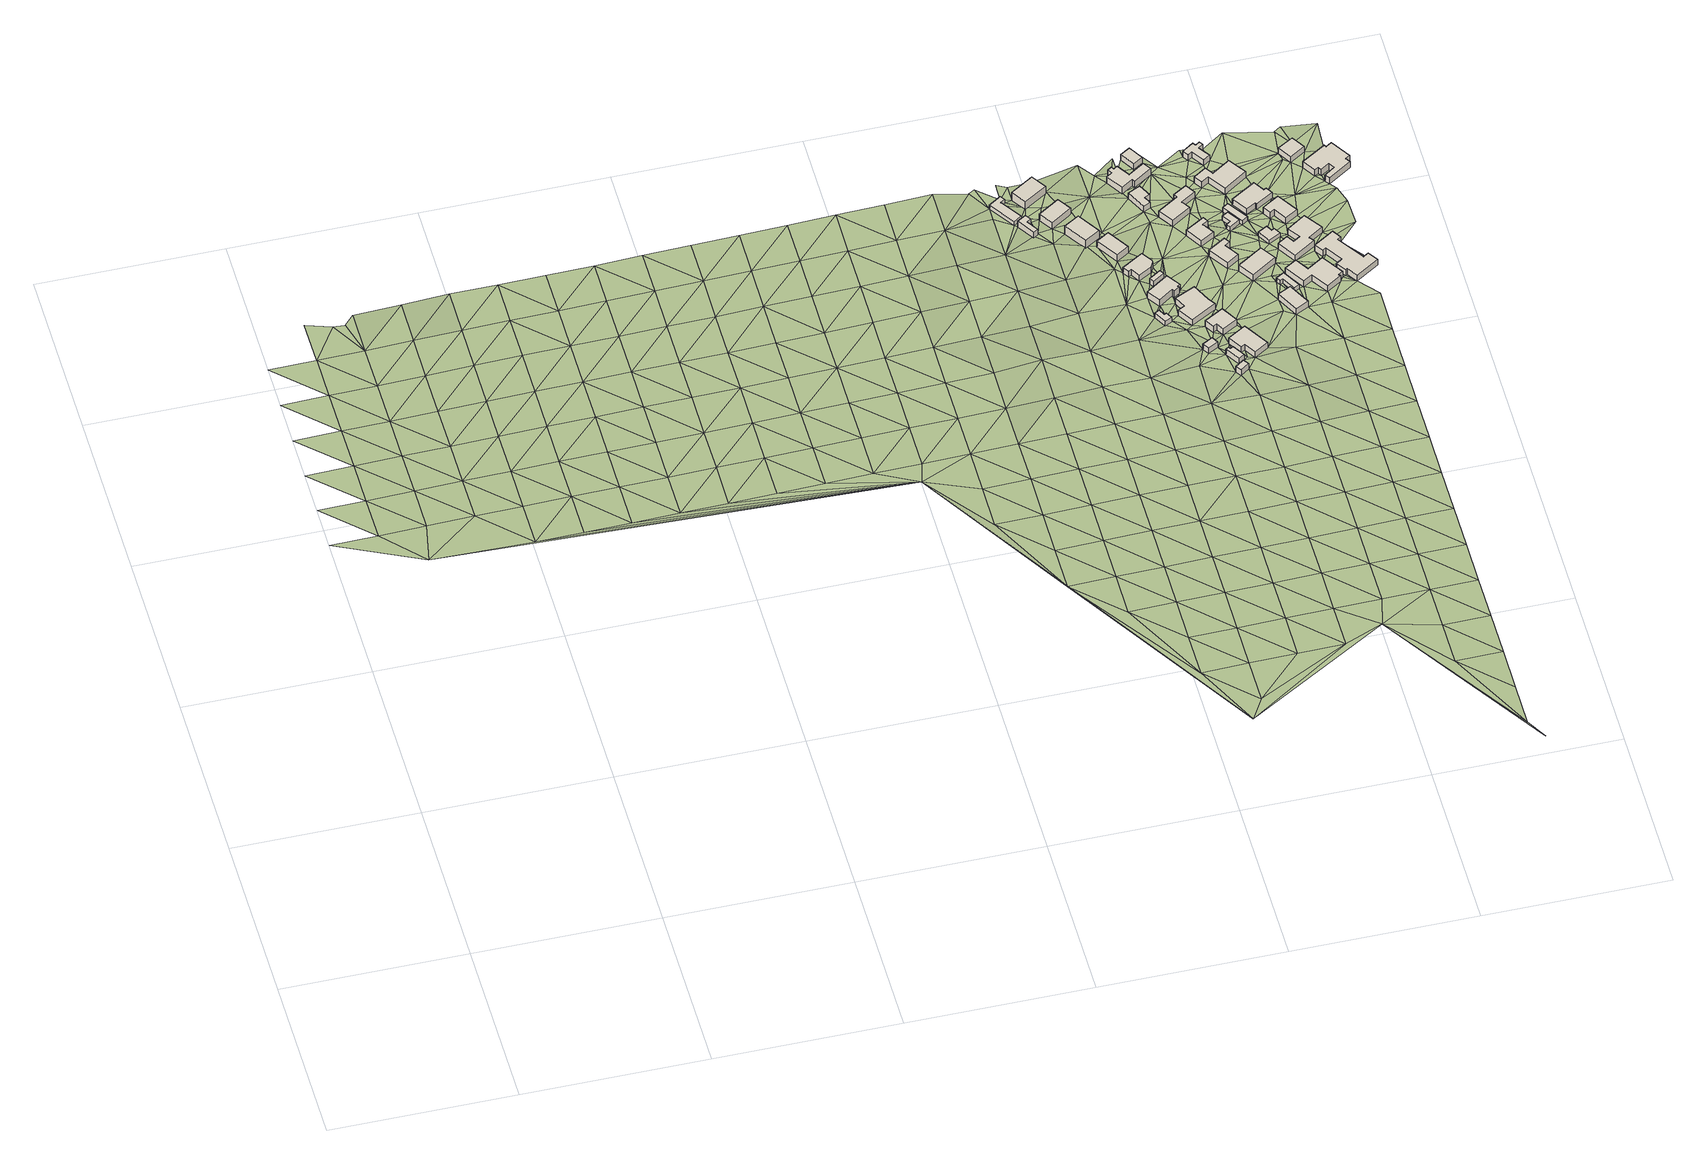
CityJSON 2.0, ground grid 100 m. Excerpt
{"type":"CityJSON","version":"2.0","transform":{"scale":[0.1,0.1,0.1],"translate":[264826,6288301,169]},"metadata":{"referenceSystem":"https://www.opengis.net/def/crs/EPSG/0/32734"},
"CityObjects":{
"building1":{"type":"Building","attributes":{"address":"Kunick Street Mamre 7347 Cape Town","building":"cabin","building:levels":"1","building_height":2.8,"roof_height":184.42,"ground_height":181.62,"plus_code":"4FRWFFMC+VV2"},"geometry":[{"type":"Solid","lod":"1","boundaries":[[[[0,1,2,3]],[[1,4,5,2]],[[4,6,7,5]],[[6,8,9,7]],[[8,10,11,9]],[[10,0,3,11]],[[3,2,5,7,9,11]],[[10,8,6,4,1,0]]]]}]},
"building2":{"type":"Building","attributes":{"address":"Kunick Street Mamre 7347 Cape Town","building":"cabin","building:levels":"1","building_height":2.8,"roof_height":185.65,"ground_height":182.85,"plus_code":"4FRWFFMC+RV5"},"geometry":[{"type":"Solid","lod":"1","boundaries":[[[[12,13,14,15]],[[13,16,17,14]],[[16,18,19,17]],[[18,20,21,19]],[[20,22,23,21]],[[22,12,15,23]],[[15,14,17,19,21,23]],[[22,20,18,16,13,12]]]]}]},
"building3":{"type":"Building","attributes":{"address":"6 Kunick Street Mamre 7347 Cape Town","building":"house","building:levels":"1","building_height":4.1,"roof_height":187.41,"ground_height":183.31,"plus_code":"4FRWFFMC+VWM"},"geometry":[{"type":"Solid","lod":"1","boundaries":[[[[24,25,26,27]],[[25,28,29,26]],[[28,30,31,29]],[[30,24,27,31]],[[27,26,29,31]],[[30,28,25,24]]]]}]},
"building4":{"type":"Building","attributes":{"address":"8 Kunick Street Mamre 7347 Cape Town","building":"house","building:levels":"1","building_height":4.1,"roof_height":187.41,"ground_height":183.31,"plus_code":"4FRWFFMC+RXC"},"geometry":[{"type":"Solid","lod":"1","boundaries":[[[[32,33,34,35]],[[33,36,37,34]],[[36,38,39,37]],[[38,32,35,39]],[[35,34,37,39]],[[38,36,33,32]]]]}]},
"building5":{"type":"Building","attributes":{"address":"10 Kunick Street Mamre 7347 Cape Town","building":"house","building:levels":"1","building_height":4.1,"roof_height":188.89,"ground_height":184.79,"plus_code":"4FRWFFMC+QX9"},"geometry":[{"type":"Solid","lod":"1","boundaries":[[[[40,41,42,43]],[[41,44,45,42]],[[44,46,47,45]],[[46,40,43,47]],[[43,42,45,47]],[[46,44,41,40]]]]}]},
"building6":{"type":"Building","attributes":{"address":"Kunick Street Mamre 7347 Cape Town","building":"cabin","building:levels":"1","building_height":2.8,"roof_height":187.38,"ground_height":184.58,"plus_code":"4FRWFFMF+G39"},"geometry":[{"type":"Solid","lod":"1","boundaries":[[[[48,49,50,51]],[[49,52,53,50]],[[52,54,55,53]],[[54,56,57,55]],[[56,58,59,57]],[[58,48,51,59]],[[51,50,53,55,57,59]],[[58,56,54,52,49,48]]]]}]},
"building7":{"type":"Building","attributes":{"address":"12 Kunick Street Mamre 7347 Cape Town","building":"house","building:levels":"1","building_height":4.1,"roof_height":188.89,"ground_height":184.79,"plus_code":"4FRWFFMF+P25"},"geometry":[{"type":"Solid","lod":"1","boundaries":[[[[60,61,62,63]],[[61,64,65,62]],[[64,66,67,65]],[[66,60,63,67]],[[63,62,65,67]],[[66,64,61,60]]]]}]},
"building8":{"type":"Building","attributes":{"address":"14 Kunick Street Mamre 7347 Cape Town","building":"house","building:levels":"1","building_height":4.1,"roof_height":188.41,"ground_height":184.31,"plus_code":"4FRWFFMF+M34"},"geometry":[{"type":"Solid","lod":"1","boundaries":[[[[68,69,70,71]],[[69,72,73,70]],[[72,74,75,73]],[[74,76,77,75]],[[76,78,79,77]],[[78,80,81,79]],[[80,82,83,81]],[[82,68,71,83]],[[71,70,73,75,77,79,81,83]],[[82,80,78,76,74,72,69,68]]]]}]},
"building9":{"type":"Building","attributes":{"address":"16 Kunick Street Mamre 7347 Cape Town","building":"house","building:levels":"1","building_height":4.1,"roof_height":188.78,"ground_height":184.68,"plus_code":"4FRWFFMF+H4F"},"geometry":[{"type":"Solid","lod":"1","boundaries":[[[[84,85,86,87]],[[85,88,89,86]],[[88,90,91,89]],[[90,92,93,91]],[[92,94,95,93]],[[94,96,97,95]],[[96,98,99,97]],[[98,84,87,99]],[[87,86,89,91,93,95,97,99]],[[98,96,94,92,90,88,85,84]]]]}]},
"building10":{"type":"Building","attributes":{"address":"Kunick Street Mamre 7347 Cape Town","building":"garage","building:levels":"1","building_height":4.1,"roof_height":188.26,"ground_height":184.16,"plus_code":"4FRWFFMF+C5F"},"geometry":[{"type":"Solid","lod":"1","boundaries":[[[[100,101,102,103]],[[101,104,105,102]],[[104,106,107,105]],[[106,100,103,107]],[[103,102,105,107]],[[106,104,101,100]]]]}]},
"building11":{"type":"Building","attributes":{"address":"Kunick Street Mamre 7347 Cape Town","building":"yes","building:levels":"1","building_height":4.1,"roof_height":188.78,"ground_height":184.68,"plus_code":"4FRWFFMF+J47"},"geometry":[{"type":"Solid","lod":"1","boundaries":[[[[108,109,110,111]],[[109,112,113,110]],[[112,114,115,113]],[[114,108,111,115]],[[111,110,113,115]],[[114,112,109,108]]]]}]},
"building12":{"type":"Building","attributes":{"address":"Kunick Street Mamre 7347 Cape Town","building":"yes","building:levels":"1","building_height":4.1,"roof_height":188.16,"ground_height":184.06,"plus_code":"4FRWFFMF+963"},"geometry":[{"type":"Solid","lod":"1","boundaries":[[[[116,117,118,119]],[[117,120,121,118]],[[120,122,123,121]],[[122,116,119,123]],[[119,118,121,123]],[[122,120,117,116]]]]}]},
"building13":{"type":"Building","attributes":{"address":"18 Kunick Street Mamre 7347 Cape Town","building":"house","building:levels":"1","building_height":4.1,"roof_height":188.78,"ground_height":184.68,"plus_code":"4FRWFFMF+G5F"},"geometry":[{"type":"Solid","lod":"1","boundaries":[[[[124,125,126,127]],[[125,128,129,126]],[[128,130,131,129]],[[130,132,133,131]],[[132,134,135,133]],[[134,136,137,135]],[[136,124,127,137]],[[127,126,129,131,133,135,137]],[[136,134,132,130,128,125,124]]]]}]},
"building14":{"type":"Building","attributes":{"address":"Kunick Street Mamre 7347 Cape Town","building":"garage","building:levels":"1","building_height":4.1,"roof_height":188.16,"ground_height":184.06,"plus_code":"4FRWFFMF+96V"},"geometry":[{"type":"Solid","lod":"1","boundaries":[[[[138,139,140,141]],[[139,142,143,140]],[[142,144,145,143]],[[144,146,147,145]],[[146,148,149,147]],[[148,138,141,149]],[[141,140,143,145,147,149]],[[148,146,144,142,139,138]]]]}]},
"building15":{"type":"Building","attributes":{"address":"20 Kunick Street Mamre 7347 Cape Town","building":"house","building:levels":"1","building_height":4.1,"roof_height":188.96,"ground_height":184.86,"plus_code":"4FRWFFMF+F6C"},"geometry":[{"type":"Solid","lod":"1","boundaries":[[[[150,151,152,153]],[[151,154,155,152]],[[154,156,157,155]],[[156,158,159,157]],[[158,160,161,159]],[[160,150,153,161]],[[153,152,155,157,159,161]],[[160,158,156,154,151,150]]]]}]},
"building16":{"type":"Building","attributes":{"address":"22 Kunick Street Mamre 7347 Cape Town","building":"house","building:levels":"1","building_height":4.1,"roof_height":188.16,"ground_height":184.06,"plus_code":"4FRWFFMF+C76"},"geometry":[{"type":"Solid","lod":"1","boundaries":[[[[162,163,164,165]],[[163,166,167,164]],[[166,168,169,167]],[[168,170,171,169]],[[170,172,173,171]],[[172,162,165,173]],[[165,164,167,169,171,173]],[[172,170,168,166,163,162]]]]}]},
"building17":{"type":"Building","attributes":{"address":"9 Kunick Street Mamre 7347 Cape Town","building":"house","building:levels":"1","building_height":4.1,"roof_height":189.66,"ground_height":185.56,"plus_code":"4FRWFFMF+R45"},"geometry":[{"type":"Solid","lod":"1","boundaries":[[[[174,175,176,177]],[[175,178,179,176]],[[178,180,181,179]],[[180,182,183,181]],[[182,184,185,183]],[[184,174,177,185]],[[177,176,179,181,183,185]],[[184,182,180,178,175,174]]]]}]},
"building18":{"type":"Building","attributes":{"address":"7 Kunick Street Mamre 7347 Cape Town","building":"house","building:levels":"1","building_height":4.1,"roof_height":189.66,"ground_height":185.56,"plus_code":"4FRWFFMF+V44"},"geometry":[{"type":"Solid","lod":"1","boundaries":[[[[186,187,188,189]],[[187,190,191,188]],[[190,192,193,191]],[[192,194,195,193]],[[194,196,197,195]],[[196,198,199,197]],[[198,200,201,199]],[[200,202,203,201]],[[202,204,205,203]],[[204,206,207,205]],[[206,208,209,207]],[[208,186,189,209]],[[189,188,191,193,195,197,199,201,203,205,207,209]],[[208,206,204,202,200,198,196,194,192,190,187,186]]]]}]},
"building19":{"type":"Building","attributes":{"address":"Kunick Street Mamre 7347 Cape Town","building":"yes","building:levels":"1","building_height":4.1,"roof_height":189.48,"ground_height":185.38,"plus_code":"4FRWFFMF+W52"},"geometry":[{"type":"Solid","lod":"1","boundaries":[[[[210,211,212,213]],[[211,214,215,212]],[[214,216,217,215]],[[216,210,213,217]],[[213,212,215,217]],[[216,214,211,210]]]]}]},
"building20":{"type":"Building","attributes":{"address":"11 Kunick Street Mamre 7347 Cape Town","building":"house","building:levels":"1","building_height":4.1,"roof_height":189.76,"ground_height":185.66,"plus_code":"4FRWFFMF+Q66"},"geometry":[{"type":"Solid","lod":"1","boundaries":[[[[218,219,220,221]],[[219,222,223,220]],[[222,224,225,223]],[[224,226,227,225]],[[226,228,229,227]],[[228,230,231,229]],[[230,232,233,231]],[[232,218,221,233]],[[221,220,223,225,227,229,231,233]],[[232,230,228,226,224,222,219,218]]]]}]},
"building21":{"type":"Building","attributes":{"address":"13 Kunick Street Mamre 7347 Cape Town","building":"house","building:levels":"1","building_height":4.1,"roof_height":189.34,"ground_height":185.24,"plus_code":"4FRWFFMF+M6X"},"geometry":[{"type":"Solid","lod":"1","boundaries":[[[[234,235,236,237]],[[235,238,239,236]],[[238,240,241,239]],[[240,242,243,241]],[[242,244,245,243]],[[244,234,237,245]],[[237,236,239,241,243,245]],[[244,242,240,238,235,234]]]]}]},
"building22":{"type":"Building","attributes":{"address":"15 Kunick Street Mamre 7347 Cape Town","building":"house","building:levels":"1","building_height":4.1,"roof_height":189.34,"ground_height":185.24,"plus_code":"4FRWFFMF+J7M"},"geometry":[{"type":"Solid","lod":"1","boundaries":[[[[246,247,248,249]],[[247,250,251,248]],[[250,252,253,251]],[[252,254,255,253]],[[254,256,257,255]],[[256,246,249,257]],[[249,248,251,253,255,257]],[[256,254,252,250,247,246]]]]}]},
"building23":{"type":"Building","attributes":{"address":"17 Kunick Street Mamre 7347 Cape Town","building":"house","building:levels":"1","building_height":4.1,"roof_height":189.35,"ground_height":185.25,"plus_code":"4FRWFFMF+H8W"},"geometry":[{"type":"Solid","lod":"1","boundaries":[[[[258,259,260,261]],[[259,262,263,260]],[[262,264,265,263]],[[264,258,261,265]],[[261,260,263,265]],[[264,262,259,258]]]]}]},
"building24":{"type":"Building","attributes":{"address":"19 Kunick Street Mamre 7347 Cape Town","building":"house","building:levels":"1","building_height":4.1,"roof_height":189.33,"ground_height":185.23,"plus_code":"4FRWFFMF+F9W"},"geometry":[{"type":"Solid","lod":"1","boundaries":[[[[266,267,268,269]],[[267,270,271,268]],[[270,272,273,271]],[[272,266,269,273]],[[269,268,271,273]],[[272,270,267,266]]]]}]},
"building25":{"type":"Building","attributes":{"address":"Mamre 7347 Cape Town","building":"cabin","building:levels":"1","building_height":2.8,"roof_height":188.44,"ground_height":185.64,"plus_code":"4FRWFFMF+P87"},"geometry":[{"type":"Solid","lod":"1","boundaries":[[[[274,275,276,277]],[[275,278,279,276]],[[278,280,281,279]],[[280,282,283,281]],[[282,284,285,283]],[[284,274,277,285]],[[277,276,279,281,283,285]],[[284,282,280,278,275,274]]]]}]},
"building26":{"type":"Building","attributes":{"address":"Kunick Street Mamre 7347 Cape Town","building":"cabin","building:levels":"1","building_height":2.8,"roof_height":188.05,"ground_height":185.25,"plus_code":"4FRWFFMF+G9Q"},"geometry":[{"type":"Solid","lod":"1","boundaries":[[[[286,287,288,289]],[[287,290,291,288]],[[290,292,293,291]],[[292,294,295,293]],[[294,296,297,295]],[[296,286,289,297]],[[289,288,291,293,295,297]],[[296,294,292,290,287,286]]]]}]},
"building27":{"type":"Building","attributes":{"address":"Mamre 7347 Cape Town","building":"cabin","building:levels":"1","building_height":2.8,"roof_height":188.44,"ground_height":185.64,"plus_code":"4FRWFFMF+P8G"},"geometry":[{"type":"Solid","lod":"1","boundaries":[[[[298,299,300,301]],[[299,302,303,300]],[[302,304,305,303]],[[304,298,301,305]],[[301,300,303,305]],[[304,302,299,298]]]]}]},
"building28":{"type":"Building","attributes":{"address":"24 Clarkeson Street Mamre 7347 Cape Town","building":"house","building:levels":"1","building_height":4.1,"roof_height":189.85,"ground_height":185.75,"plus_code":"4FRWFFMF+V7Q"},"geometry":[{"type":"Solid","lod":"1","boundaries":[[[[306,307,308,309]],[[307,310,311,308]],[[310,312,313,311]],[[312,314,315,313]],[[314,316,317,315]],[[316,318,319,317]],[[318,320,321,319]],[[320,322,323,321]],[[322,324,325,323]],[[324,306,309,325]],[[309,308,311,313,315,317,319,321,323,325]],[[324,322,320,318,316,314,312,310,307,306]]]]}]},
"building29":{"type":"Building","attributes":{"address":"26 Clarkeson Street Mamre 7347 Cape Town","building":"house","building:levels":"1","building_height":4.1,"roof_height":189.97,"ground_height":185.87,"plus_code":"4FRWFFMF+R89"},"geometry":[{"type":"Solid","lod":"1","boundaries":[[[[326,327,328,329]],[[327,330,331,328]],[[330,332,333,331]],[[332,334,335,333]],[[334,336,337,335]],[[336,338,339,337]],[[338,340,341,339]],[[340,326,329,341]],[[329,328,331,333,335,337,339,341]],[[340,338,336,334,332,330,327,326]]]]}]},
"building30":{"type":"Building","attributes":{"address":"Clarkeson Street Mamre 7347 Cape Town","building":"cabin","building:levels":"1","building_height":2.8,"roof_height":188.11,"ground_height":185.31,"plus_code":"4FRWFFMF+M98"},"geometry":[{"type":"Solid","lod":"1","boundaries":[[[[342,343,344,345]],[[343,346,347,344]],[[346,348,349,347]],[[348,350,351,349]],[[350,352,353,351]],[[352,342,345,353]],[[345,344,347,349,351,353]],[[352,350,348,346,343,342]]]]}]},
"building31":{"type":"Building","attributes":{"address":"28 Clarkeson Street Mamre 7347 Cape Town","building":"house","building:levels":"1","building_height":4.1,"roof_height":189.74,"ground_height":185.64,"plus_code":"4FRWFFMF+Q94"},"geometry":[{"type":"Solid","lod":"1","boundaries":[[[[354,355,356,357]],[[355,358,359,356]],[[358,360,361,359]],[[360,362,363,361]],[[362,364,365,363]],[[364,366,367,365]],[[366,368,369,367]],[[368,354,357,369]],[[357,356,359,361,363,365,367,369]],[[368,366,364,362,360,358,355,354]]]]}]},
"building32":{"type":"Building","attributes":{"address":"13 Genadendal Street Mamre 7347 Cape Town","building":"house","building:levels":"1","building_height":4.1,"roof_height":189.45,"ground_height":185.35,"plus_code":"4FRWFFMF+GCX"},"geometry":[{"type":"Solid","lod":"1","boundaries":[[[[370,371,372,373]],[[371,374,375,372]],[[374,376,377,375]],[[376,378,379,377]],[[378,380,381,379]],[[380,382,383,381]],[[382,384,385,383]],[[384,386,387,385]],[[386,388,389,387]],[[388,370,373,389]],[[373,372,375,377,379,381,383,385,387,389]],[[388,386,384,382,380,378,376,374,371,370]]]]}]},
"building33":{"type":"Building","attributes":{"address":"32 Clarkeson Street Mamre 7347 Cape Town","building":"house","building:levels":"1","building_height":4.1,"roof_height":189.53,"ground_height":185.43,"plus_code":"4FRWFFMF+JFJ"},"geometry":[{"type":"Solid","lod":"1","boundaries":[[[[390,391,392,393]],[[391,394,395,392]],[[394,396,397,395]],[[396,398,399,397]],[[398,400,401,399]],[[400,402,403,401]],[[402,404,405,403]],[[404,406,407,405]],[[406,408,409,407]],[[408,390,393,409]],[[393,392,395,397,399,401,403,405,407,409]],[[408,406,404,402,400,398,396,394,391,390]]]]}]},
"building34":{"type":"Building","attributes":{"address":"30 Clarkeson Street Mamre 7347 Cape Town","building":"house","building:levels":"1","building_height":4.1,"roof_height":189.82,"ground_height":185.72,"plus_code":"4FRWFFMF+PC7"},"geometry":[{"type":"Solid","lod":"1","boundaries":[[[[410,411,412,413]],[[411,414,415,412]],[[414,416,417,415]],[[416,418,419,417]],[[418,420,421,419]],[[420,410,413,421]],[[413,412,415,417,419,421]],[[420,418,416,414,411,410]]]]}]},
"building35":{"type":"Building","attributes":{"address":"34 Clarkeson Street Mamre 7347 Cape Town","building":"house","building:levels":"1","building_height":4.1,"roof_height":189.54,"ground_height":185.44,"plus_code":"4FRWFFMF+HGF"},"geometry":[{"type":"Solid","lod":"1","boundaries":[[[[422,423,424,425]],[[423,426,427,424]],[[426,428,429,427]],[[428,430,431,429]],[[430,432,433,431]],[[432,434,435,433]],[[434,436,437,435]],[[436,438,439,437]],[[438,440,441,439]],[[440,442,443,441]],[[442,444,445,443]],[[444,446,447,445]],[[446,448,449,447]],[[448,422,425,449]],[[425,424,427,429,431,433,435,437,439,441,443,445,447,449]],[[448,446,444,442,440,438,436,434,432,430,428,426,423,422]]]]}]},
"building36":{"type":"Building","attributes":{"address":"21 Clarkeson Street Mamre 7347 Cape Town","building":"house","building:levels":"1","building_height":4.1,"roof_height":190.03,"ground_height":185.93,"plus_code":"4FRWFFMF+RFX"},"geometry":[{"type":"Solid","lod":"1","boundaries":[[[[450,451,452,453]],[[451,454,455,452]],[[454,456,457,455]],[[456,450,453,457]],[[453,452,455,457]],[[456,454,451,450]]]]}]},
"building37":{"type":"Building","attributes":{"address":"23 Clarkeson Street Mamre 7347 Cape Town","building":"house","building:levels":"1","building_height":4.1,"roof_height":190.39,"ground_height":186.29,"plus_code":"4FRWFFMF+QHR"},"geometry":[{"type":"Solid","lod":"1","boundaries":[[[[458,459,460,461]],[[459,462,463,460]],[[462,464,465,463]],[[464,466,467,465]],[[466,468,469,467]],[[468,470,471,469]],[[470,472,473,471]],[[472,474,475,473]],[[474,476,477,475]],[[476,478,479,477]],[[478,480,481,479]],[[480,482,483,481]],[[482,484,485,483]],[[484,458,461,485]],[[461,460,463,465,467,469,471,473,475,477,479,481,483,485]],[[484,482,480,478,476,474,472,470,468,466,464,462,459,458]]]]}]},
"terrain1":{"type":"TINRelief","geometry":[{"type":"CompositeSurface","lod":"1","boundaries":[[[486,487,488]],[[489,490,486]],[[491,492,489]],[[489,486,493]],[[494,491,495]],[[488,493,486]],[[491,489,496]],[[497,495,498]],[[489,493,496]],[[491,499,495]],[[498,500,501]],[[499,491,496]],[[493,488,502]],[[503,498,495]],[[493,502,496]],[[503,495,499]],[[504,500,498]],[[499,496,505]],[[506,502,488]],[[503,504,498]],[[500,507,508]],[[505,496,502]],[[503,499,509]],[[504,510,500]],[[500,510,507]],[[509,499,505]],[[507,510,511]],[[504,503,512]],[[513,505,502]],[[514,503,509]],[[513,502,506]],[[510,515,511]],[[503,514,512]],[[510,504,516]],[[509,505,517]],[[505,513,518]],[[504,512,516]],[[515,510,519]],[[505,518,517]],[[514,509,520]],[[513,506,521]],[[510,516,519]],[[509,517,520]],[[514,522,512]],[[521,518,513]],[[521,506,523]],[[514,520,522]],[[524,516,512]],[[518,525,517]],[[518,521,526]],[[512,522,524]],[[519,516,527]],[[518,526,525]],[[521,523,528]],[[529,520,517]],[[516,524,527]],[[517,525,529]],[[530,526,521]],[[522,520,531]],[[532,506,488]],[[521,528,530]],[[520,529,531]],[[522,533,524]],[[525,526,534]],[[530,535,526]],[[522,531,533]],[[524,536,527]],[[526,535,534]],[[537,529,525]],[[538,530,528]],[[524,533,536]],[[525,534,537]],[[529,539,531]],[[535,530,540]],[[530,538,540]],[[532,523,506]],[[533,531,539]],[[529,537,539]],[[534,535,541]],[[535,540,541]],[[542,536,533]],[[534,543,537]],[[542,533,539]],[[541,543,534]],[[544,540,538]],[[528,523,532]],[[545,536,542]],[[546,539,537]],[[543,547,537]],[[538,548,544]],[[541,540,549]],[[537,547,546]],[[543,541,549]],[[542,539,550]],[[549,540,544]],[[532,538,528]],[[550,539,546]],[[551,547,543]],[[552,545,542]],[[543,549,551]],[[553,544,548]],[[552,542,550]],[[546,547,554]],[[547,551,555]],[[548,556,553]],[[557,549,544]],[[548,538,532]],[[547,555,554]],[[558,550,546]],[[557,544,553]],[[551,549,559]],[[552,550,558]],[[558,546,554]],[[559,555,551]],[[559,549,557]],[[556,560,553]],[[532,556,548]],[[558,561,552]],[[554,555,562]],[[553,563,557]],[[555,559,564]],[[560,563,553]],[[555,564,562]],[[559,557,565]],[[558,554,566]],[[563,565,557]],[[566,561,558]],[[532,560,556]],[[566,554,562]],[[567,564,559]],[[563,560,568]],[[565,567,559]],[[569,561,566]],[[564,570,562]],[[571,565,563]],[[567,572,564]],[[571,563,568]],[[560,532,568]],[[564,572,570]],[[573,566,562]],[[574,567,565]],[[565,571,575]],[[573,562,570]],[[572,567,574]],[[569,566,576]],[[565,575,574]],[[571,568,577]],[[566,573,576]],[[532,578,568]],[[579,570,572]],[[577,575,571]],[[572,574,579]],[[577,568,578]],[[575,580,574]],[[573,570,581]],[[582,570,579]],[[575,577,580]],[[532,583,578]],[[581,570,582]],[[584,585,532]],[[532,586,584]],[[587,576,573]],[[579,574,588]],[[574,580,589]],[[583,532,585]],[[577,578,590]],[[573,581,587]],[[589,588,574]],[[591,582,579]],[[577,590,580]],[[583,590,578]],[[586,592,584]],[[593,585,584]],[[532,594,586]],[[591,579,588]],[[593,584,592]],[[589,580,595]],[[596,581,582]],[[583,585,597]],[[590,595,580]],[[592,586,598]],[[593,597,585]],[[596,582,591]],[[599,587,581]],[[598,586,600]],[[600,586,601]],[[602,588,589]],[[595,603,589]],[[604,593,592]],[[590,583,605]],[[597,606,583]],[[581,596,599]],[[601,586,594]],[[591,588,602]],[[598,604,592]],[[602,589,603]],[[595,590,605]],[[605,583,606]],[[597,593,607]],[[608,600,601]],[[609,598,600]],[[591,610,596]],[[593,604,607]],[[611,603,595]],[[609,600,608]],[[610,591,602]],[[606,597,612]],[[595,605,611]],[[601,594,613]],[[604,598,614]],[[599,596,615]],[[607,612,597]],[[601,616,608]],[[614,598,609]],[[610,615,596]],[[602,603,617]],[[613,616,601]],[[603,611,618]],[[619,605,606]],[[620,607,604]],[[612,621,606]],[[622,609,608]],[[617,610,602]],[[617,603,618]],[[620,604,614]],[[615,623,599]],[[619,606,621]],[[608,616,622]],[[612,607,624]],[[611,605,625]],[[614,609,626]],[[624,607,620]],[[625,618,611]],[[615,610,627]],[[622,626,609]],[[625,605,619]],[[610,617,628]],[[629,621,612]],[[616,613,630]],[[613,594,631]],[[632,620,614]],[[629,612,624]],[[610,628,627]],[[622,616,630]],[[623,615,633]],[[626,632,614]],[[617,618,634]],[[635,619,621]],[[618,625,636]],[[637,624,620]],[[635,621,629]],[[633,615,627]],[[626,622,638]],[[634,628,617]],[[634,618,636]],[[632,637,620]],[[625,619,639]],[[630,638,622]],[[613,631,630]],[[629,624,640]],[[639,619,635]],[[632,626,641]],[[628,642,627]],[[624,637,640]],[[636,625,643]],[[626,638,641]],[[628,634,642]],[[635,629,644]],[[643,625,639]],[[645,633,627]],[[637,632,646]],[[640,644,629]],[[631,594,647]],[[648,634,636]],[[638,630,631]],[[641,646,632]],[[642,649,627]],[[639,635,650]],[[648,636,643]],[[645,627,10]],[[649,10,627]],[[635,644,650]],[[651,641,638]],[[652,642,634]],[[640,637,653]],[[646,654,637]],[[643,639,655]],[[652,634,648]],[[651,638,631]],[[642,0,649]],[[644,640,653]],[[645,10,656]],[[650,655,639]],[[653,637,654]],[[0,642,22]],[[646,641,657]],[[0,10,649]],[[22,642,658]],[[10,8,656]],[[651,657,641]],[[659,642,652]],[[658,642,659]],[[644,660,650]],[[643,661,648]],[[655,662,643]],[[663,0,22]],[[664,654,646]],[[653,660,644]],[[22,665,663]],[[30,8,6]],[[4,666,6]],[[651,631,647]],[[663,666,4]],[[657,664,646]],[[667,668,669]],[[670,8,671]],[[643,662,661]],[[668,658,659]],[[30,671,8]],[[30,6,666]],[[663,665,666]],[[648,672,652]],[[655,650,673]],[[674,665,669]],[[674,669,668]],[[668,659,32]],[[675,653,654]],[[668,32,674]],[[660,673,650]],[[676,666,665]],[[652,677,659]],[[676,665,674]],[[651,678,657]],[[671,30,679]],[[672,648,661]],[[664,675,654]],[[44,32,659]],[[651,647,678]],[[659,677,44]],[[677,652,672]],[[666,676,680]],[[681,660,653]],[[662,655,106]],[[676,674,682]],[[673,683,655]],[[662,58,661]],[[664,657,684]],[[32,44,685]],[[653,675,681]],[[680,676,682]],[[58,662,686]],[[678,684,657]],[[32,685,687]],[[106,655,683]],[[661,69,672]],[[688,673,660]],[[689,677,672]],[[85,661,58]],[[662,690,686]],[[72,69,661]],[[691,677,689]],[[664,692,675]],[[72,661,76]],[[661,85,76]],[[672,60,689]],[[688,660,681]],[[690,662,106]],[[69,60,672]],[[58,693,694]],[[694,85,58]],[[680,682,695]],[[692,664,684]],[[696,693,697]],[[689,698,691]],[[699,685,691]],[[117,683,673]],[[700,679,680]],[[682,687,695]],[[74,72,76]],[[694,693,696]],[[678,647,701]],[[687,685,695]],[[690,702,686]],[[647,703,704]],[[699,691,698]],[[705,703,647]],[[85,114,76]],[[60,69,706]],[[699,695,685]],[[696,702,130]],[[106,683,100]],[[675,707,681]],[[85,108,114]],[[694,696,708]],[[709,673,688]],[[120,117,673]],[[690,132,702]],[[696,130,708]],[[130,702,132]],[[710,76,114]],[[678,701,684]],[[61,60,706]],[[100,683,148]],[[120,673,709]],[[701,647,704]],[[85,711,108]],[[695,700,680]],[[705,647,712]],[[692,707,675]],[[690,106,713]],[[708,714,694]],[[683,117,148]],[[708,130,128]],[[710,114,715]],[[690,154,132]],[[713,154,690]],[[708,716,714]],[[688,681,717]],[[101,100,148]],[[109,108,711]],[[699,698,174]],[[718,710,715]],[[708,719,716]],[[698,61,720]],[[721,695,699]],[[692,684,722]],[[148,117,138]],[[154,713,156]],[[148,146,101]],[[723,703,705]],[[717,681,707]],[[724,713,101]],[[725,726,706]],[[715,726,718]],[[117,116,138]],[[725,718,726]],[[720,61,706]],[[715,109,726]],[[695,727,700]],[[709,122,120]],[[728,719,708]],[[729,730,719]],[[704,703,731]],[[109,711,726]],[[713,724,156]],[[101,146,168]],[[154,732,132]],[[144,142,146]],[[722,684,701]],[[724,101,168]],[[146,142,168]],[[695,208,727]],[[138,116,139]],[[156,724,733]],[[729,719,728]],[[709,688,734]],[[116,122,139]],[[731,703,723]],[[699,174,721]],[[170,168,142]],[[726,720,706]],[[695,735,208]],[[139,170,142]],[[174,698,720]],[[692,736,707]],[[735,695,721]],[[170,139,737]],[[122,162,139]],[[717,734,688]],[[732,154,738]],[[170,737,172]],[[727,208,204]],[[162,737,139]],[[724,168,739]],[[704,740,701]],[[737,162,172]],[[736,692,722]],[[729,741,711]],[[122,709,742]],[[743,727,204]],[[744,204,208]],[[726,711,741]],[[739,745,724]],[[740,704,731]],[[728,741,729]],[[746,727,743]],[[747,748,728]],[[720,726,218]],[[162,122,742]],[[717,707,749]],[[738,745,750]],[[735,721,751]],[[748,747,732]],[[734,742,709]],[[752,743,753]],[[738,748,732]],[[174,720,232]],[[745,739,750]],[[722,701,754]],[[735,751,755]],[[743,752,746]],[[751,721,756]],[[736,749,707]],[[175,174,232]],[[726,244,218]],[[720,218,232]],[[757,175,758]],[[726,234,244]],[[741,728,748]],[[754,701,740]],[[756,759,751]],[[741,234,726]],[[760,761,752]],[[762,734,717]],[[163,162,763]],[[752,761,216]],[[738,750,764]],[[765,175,232]],[[742,763,162]],[[766,751,759]],[[736,722,767]],[[175,765,758]],[[759,756,766]],[[758,766,756]],[[768,750,739]],[[764,748,738]],[[717,749,762]],[[761,760,769]],[[739,163,768]],[[770,218,244]],[[767,722,754]],[[246,741,748]],[[765,232,771]],[[765,766,758]],[[772,234,741]],[[773,742,734]],[[761,769,211]],[[748,264,246]],[[774,749,736]],[[234,772,235]],[[775,770,244]],[[750,272,764]],[[762,773,734]],[[264,748,764]],[[741,776,772]],[[766,777,769]],[[211,769,777]],[[272,750,768]],[[266,163,763]],[[778,211,777]],[[765,779,766]],[[767,774,736]],[[776,235,772]],[[780,246,264]],[[768,163,266]],[[781,782,235]],[[763,742,783]],[[770,775,784]],[[785,786,770]],[[777,766,787]],[[784,785,770]],[[780,788,789]],[[762,749,790]],[[779,787,766]],[[773,783,742]],[[781,235,280]],[[235,776,791]],[[775,781,792]],[[775,793,784]],[[776,788,791]],[[264,794,780]],[[774,790,749]],[[791,280,235]],[[768,266,272]],[[290,764,272]],[[280,792,781]],[[793,785,784]],[[788,780,794]],[[779,785,795]],[[775,792,793]],[[787,779,796]],[[797,764,290]],[[777,787,320]],[[763,798,266]],[[779,795,796]],[[799,773,762]],[[292,290,272]],[[800,792,280]],[[764,797,801]],[[318,802,777]],[[803,791,788]],[[320,318,777]],[[783,798,763]],[[272,270,292]],[[792,804,793]],[[794,803,788]],[[795,785,338]],[[787,796,805]],[[790,799,762]],[[785,793,338]],[[797,290,287]],[[294,292,270]],[[304,806,791]],[[304,793,804]],[[296,294,270]],[[798,267,266]],[[287,376,797]],[[296,270,267]],[[324,320,787]],[[791,350,304]],[[804,806,304]],[[797,376,801]],[[803,350,791]],[[787,805,324]],[[338,807,795]],[[793,808,338]],[[783,773,809]],[[296,267,286]],[[318,316,802]],[[794,352,803]],[[324,322,320]],[[287,810,376]],[[794,801,400]],[[808,368,338]],[[286,267,810]],[[286,810,287]],[[304,350,811]],[[354,368,808]],[[354,808,811]],[[803,352,350]],[[794,400,352]],[[799,809,773]],[[801,376,812]],[[324,805,813]],[[798,814,267]],[[811,350,348]],[[267,382,810]],[[400,801,402]],[[402,801,812]],[[815,805,816]],[[798,783,817]],[[818,354,811]],[[813,819,307]],[[366,338,368]],[[342,352,400]],[[382,267,814]],[[815,813,805]],[[348,820,811]],[[358,355,354]],[[382,821,810]],[[348,346,343]],[[818,358,354]],[[820,818,811]],[[809,817,783]],[[400,822,342]],[[820,348,343]],[[366,823,338]],[[343,342,824]],[[402,812,825]],[[812,826,825]],[[813,827,819]],[[824,342,822]],[[828,814,798]],[[820,343,410]],[[829,830,822]],[[343,824,410]],[[815,827,813]],[[831,358,818]],[[382,814,832]],[[824,822,830]],[[815,823,833]],[[410,834,820]],[[817,828,798]],[[825,835,402]],[[835,836,402]],[[362,366,364]],[[837,831,818]],[[838,410,824]],[[438,832,814]],[[835,825,839]],[[840,841,832]],[[842,839,825]],[[825,840,843]],[[833,456,815]],[[410,838,411]],[[833,823,456]],[[828,844,814]],[[843,845,825]],[[825,845,842]],[[366,846,823]],[[362,831,847]],[[438,814,844]],[[843,840,848]],[[832,438,840]],[[849,836,850]],[[827,815,456]],[[837,847,831]],[[366,362,846]],[[851,836,835]],[[438,848,840]],[[837,411,847]],[[852,848,438]],[[851,850,836]],[[450,362,847]],[[456,823,846]],[[362,450,846]],[[838,853,411]],[[827,456,854]],[[855,856,857]],[[847,411,853]],[[838,850,858]],[[855,859,856]],[[860,850,851]],[[851,857,860]],[[450,847,464]],[[846,450,456]],[[861,464,847]],[[861,847,862]],[[860,858,850]],[[853,838,858]],[[847,863,862]],[[454,854,456]],[[853,863,847]],[[450,464,451]],[[854,454,864]],[[861,865,866]],[[865,861,862]],[[451,464,867]],[[865,862,868]],[[869,865,868]],[[870,864,454]],[[870,454,451]],[[451,867,870]]]}]}
},
"vertices":[
[3863,4072,126],[3907,4101,126],[3907,4101,154],[3863,4072,154],[3829,4218,126],[3829,4218,154],[3853,4234,126],[3853,4234,154],[3837,4259,126],[3837,4259,154],[3769,4214,126],[3769,4214,154],
[3936,3964,126],[3962,3980,126],[3962,3980,167],[3936,3964,167],[3922,4044,126],[3922,4044,167],[3945,4058,126],[3945,4058,167],[3925,4090,126],[3925,4090,167],[3876,4060,126],[3876,4060,167],
[3943,4164,126],[4068,4243,126],[4068,4243,184],[3943,4164,184],[4017,4323,126],[4017,4323,184],[3892,4244,126],[3892,4244,184],
[4040,3990,138],[4155,4065,138],[4155,4065,184],[4040,3990,184],[4106,4140,138],[4106,4140,184],[3991,4065,138],[3991,4065,184],
[4252,3868,138],[4174,3992,138],[4174,3992,199],[4252,3868,199],[4092,3941,138],[4092,3941,199],[4170,3818,138],[4170,3818,199],
[4424,3192,152],[4463,3212,152],[4463,3212,184],[4424,3192,184],[4444,3248,152],[4444,3248,184],[4432,3242,152],[4432,3242,184],[4413,3277,152],[4413,3277,184],[4386,3262,152],[4386,3262,184],
[4298,3682,153],[4367,3725,153],[4367,3725,199],[4298,3682,199],[4292,3844,153],[4292,3844,199],[4223,3801,153],[4223,3801,199],
[4422,3668,153],[4306,3596,153],[4306,3596,194],[4422,3668,194],[4329,3562,153],[4329,3562,194],[4342,3572,153],[4342,3572,194],[4372,3524,153],[4372,3524,194],[4446,3565,153],[4446,3565,194],[4461,3592,153],[4461,3592,194],[4460,3610,153],[4460,3610,194],
[4506,3484,152],[4382,3400,152],[4382,3400,198],[4506,3484,198],[4430,3330,152],[4430,3330,198],[4508,3384,152],[4508,3384,198],[4517,3371,152],[4517,3371,198],[4548,3392,152],[4548,3392,198],[4542,3401,152],[4542,3401,198],[4557,3410,152],[4557,3410,198],
[4588,2954,152],[4643,2985,152],[4643,2985,193],[4588,2954,193],[4623,3020,152],[4623,3020,193],[4568,2989,152],[4568,2989,193],
[4433,3463,157],[4496,3503,157],[4496,3503,198],[4433,3463,198],[4480,3527,157],[4480,3527,198],[4418,3487,157],[4418,3487,198],
[4738,2832,151],[4690,2798,151],[4690,2798,192],[4738,2832,192],[4710,2769,151],[4710,2769,192],[4759,2803,151],[4759,2803,192],
[4622,3377,156],[4509,3324,156],[4509,3324,198],[4622,3377,198],[4540,3260,156],[4540,3260,198],[4504,3242,156],[4504,3242,198],[4554,3157,156],[4554,3157,198],[4695,3238,156],[4695,3238,198],[4669,3276,156],[4669,3276,198],
[4721,2848,151],[4753,2868,151],[4753,2868,192],[4721,2848,192],[4711,2935,151],[4711,2935,192],[4695,2926,151],[4695,2926,192],[4688,2937,151],[4688,2937,192],[4672,2927,151],[4672,2927,192],
[4773,3104,156],[4720,3194,156],[4720,3194,200],[4773,3104,200],[4617,3135,156],[4617,3135,200],[4645,3086,156],[4645,3086,200],[4668,3099,156],[4668,3099,200],[4692,3057,156],[4692,3057,200],
[4809,2872,151],[4887,2919,151],[4887,2919,192],[4809,2872,192],[4802,3058,151],[4802,3058,192],[4704,2998,151],[4704,2998,192],[4750,2921,151],[4750,2921,192],[4771,2934,151],[4771,2934,192],
[4509,3966,165],[4547,3985,165],[4547,3985,207],[4509,3966,207],[4528,4024,165],[4528,4024,207],[4557,4038,165],[4557,4038,207],[4523,4108,165],[4523,4108,207],[4455,4075,165],[4455,4075,207],
[4436,4120,159],[4498,4159,159],[4498,4159,207],[4436,4120,207],[4507,4145,159],[4507,4145,207],[4608,4210,159],[4608,4210,207],[4579,4254,159],[4579,4254,207],[4491,4197,159],[4491,4197,207],[4446,4267,159],[4446,4267,207],[4426,4254,159],[4426,4254,207],[4417,4268,159],[4417,4268,207],[4394,4253,159],[4394,4253,207],[4409,4230,159],[4409,4230,207],[4377,4210,159],[4377,4210,207],
[4532,4264,164],[4585,4296,164],[4585,4296,205],[4532,4264,205],[4538,4375,164],[4538,4375,205],[4485,4343,164],[4485,4343,205],
[4626,3835,165],[4731,3902,165],[4731,3902,208],[4626,3835,208],[4702,3948,165],[4702,3948,208],[4782,3999,165],[4782,3999,208],[4748,4052,165],[4748,4052,208],[4674,4006,165],[4674,4006,208],[4686,3987,165],[4686,3987,208],[4574,3916,165],[4574,3916,208],
[4732,3668,162],[4807,3713,162],[4807,3713,203],[4732,3668,203],[4768,3776,162],[4768,3776,203],[4798,3794,162],[4798,3794,203],[4781,3822,162],[4781,3822,203],[4676,3759,162],[4676,3759,203],
[4823,3490,160],[4890,3533,160],[4890,3533,203],[4823,3490,203],[4841,3609,160],[4841,3609,203],[4869,3627,160],[4869,3627,203],[4849,3658,160],[4849,3658,203],[4754,3598,160],[4754,3598,203],
[4928,3377,160],[5066,3466,160],[5066,3466,203],[4928,3377,203],[5011,3549,160],[5011,3549,203],[4874,3460,160],[4874,3460,203],
[5080,3097,162],[5152,3134,162],[5152,3134,203],[5080,3097,203],[5089,3256,162],[5089,3256,203],[5017,3219,162],[5017,3219,203],
[4912,3837,162],[4879,3816,162],[4879,3816,194],[4912,3837,194],[4908,3771,162],[4908,3771,194],[4885,3756,162],[4885,3756,194],[4900,3733,162],[4900,3733,194],[4956,3770,162],[4956,3770,194],
[5139,3268,162],[5083,3366,162],[5083,3366,191],[5139,3268,191],[5039,3340,162],[5039,3340,191],[5053,3316,162],[5053,3316,191],[5067,3324,162],[5067,3324,191],[5109,3251,162],[5109,3251,191],
[5001,3782,163],[4927,3894,163],[4927,3894,194],[5001,3782,194],[4894,3872,163],[4894,3872,194],[4967,3760,163],[4967,3760,194],
[4917,4225,168],[4875,4287,168],[4875,4287,208],[4917,4225,208],[4902,4306,168],[4902,4306,208],[4889,4326,168],[4889,4326,208],[4865,4310,168],[4865,4310,208],[4854,4326,168],[4854,4326,208],[4791,4284,168],[4791,4284,208],[4813,4252,168],[4813,4252,208],[4835,4267,168],[4835,4267,208],[4880,4200,168],[4880,4200,208],
[5001,4165,166],[4902,4099,166],[4902,4099,210],[5001,4165,210],[4873,4143,166],[4873,4143,210],[4803,4097,166],[4803,4097,210],[4832,4053,166],[4832,4053,210],[4872,4079,166],[4872,4079,210],[4936,3983,166],[4936,3983,210],[5065,4069,166],[5065,4069,210],
[5134,3635,163],[5112,3673,163],[5112,3673,191],[5134,3635,191],[5097,3664,163],[5097,3664,191],[5079,3696,163],[5079,3696,191],[5028,3668,163],[5028,3668,191],[5068,3598,163],[5068,3598,191],
[5008,3820,166],[5058,3850,166],[5058,3850,207],[5008,3820,207],[5064,3841,166],[5064,3841,207],[5160,3900,166],[5160,3900,207],[5137,3937,166],[5137,3937,207],[5123,3929,166],[5123,3929,207],[5087,3988,166],[5087,3988,207],[4954,3906,166],[4954,3906,207],
[5295,3407,162],[5206,3350,162],[5206,3350,204],[5295,3407,204],[5161,3423,162],[5161,3423,204],[5096,3383,162],[5096,3383,204],[5164,3272,162],[5164,3272,204],[5214,3302,162],[5214,3302,204],[5273,3212,162],[5273,3212,204],[5353,3263,162],[5353,3263,204],[5346,3272,162],[5346,3272,204],[5371,3288,162],[5371,3288,204],
[5277,3709,163],[5173,3639,163],[5173,3639,205],[5277,3709,205],[5219,3573,163],[5219,3573,205],[5183,3550,163],[5183,3550,205],[5157,3590,163],[5157,3590,205],[5102,3555,163],[5102,3555,205],[5167,3454,163],[5167,3454,205],[5283,3528,163],[5283,3528,205],[5265,3556,163],[5265,3556,205],[5345,3611,163],[5345,3611,205],
[5183,3712,164],[5252,3754,164],[5252,3754,208],[5183,3712,208],[5181,3868,164],[5181,3868,208],[5089,3811,164],[5089,3811,208],[5116,3767,164],[5116,3767,208],[5139,3782,164],[5139,3782,208],
[5389,3569,162],[5278,3498,162],[5278,3498,205],[5389,3569,205],[5307,3451,162],[5307,3451,205],[5327,3464,162],[5327,3464,205],[5387,3371,162],[5387,3371,205],[5353,3347,162],[5353,3347,205],[5387,3295,162],[5387,3295,205],[5398,3302,162],[5398,3302,205],[5435,3244,162],[5435,3244,205],[5562,3325,162],[5562,3325,205],[5526,3380,162],[5526,3380,205],[5498,3361,162],[5498,3361,205],[5401,3508,162],[5401,3508,205],[5420,3520,162],[5420,3520,205],
[5309,4111,169],[5394,4163,169],[5394,4163,210],[5309,4111,210],[5348,4237,169],[5348,4237,210],[5263,4186,169],[5263,4186,210],
[5531,4153,169],[5499,4133,169],[5499,4133,214],[5531,4153,214],[5492,4144,169],[5492,4144,214],[5359,4061,169],[5359,4061,214],[5404,3990,169],[5404,3990,214],[5426,4004,169],[5426,4004,214],[5437,3987,169],[5437,3987,214],[5482,4015,169],[5482,4015,214],[5502,3984,169],[5502,3984,214],[5445,3944,169],[5445,3944,214],[5464,3918,169],[5464,3918,214],[5590,4003,169],[5590,4003,214],[5575,4028,169],[5575,4028,214],[5600,4043,169],[5600,4043,214],
[253,2885,25],[2,2885,21],[459,2655,33],[253,3135,23],[2,3135,18],[253,3385,20],[2,3385,14],[504,2885,31],[2,3635,11],[253,3635,17],[504,3135,29],[2,3890,9],[253,3890,14],[504,3385,26],[253,4140,13],[2,4140,10],[755,2885,37],[504,3635,22],[504,3890,19],[755,3135,35],[1006,2630,45],[386,4340,17],[253,4390,13],[755,3385,32],[504,4140,17],[450,4336,17],[755,3890,27],[1006,2885,43],[755,3635,29],[504,4390,17],[755,4140,27],[1006,3385,39],[1006,3135,42],[755,4390,29],[1006,3635,37],[1257,2885,49],[1006,3890,36],[1257,2630,50],[1006,4140,37],[1257,3385,45],[1257,3135,48],[1006,4390,43],[1508,2630,55],[1257,3635,44],[1508,2885,54],[1257,3890,43],[2985,2508,92],[1257,4140,43],[1508,3385,51],[1508,3135,52],[1257,4390,46],[1508,3635,49],[1759,2630,60],[1508,3890,49],[1759,2885,59],[1759,3135,57],[1508,4140,48],[1759,3385,56],[2010,2885,63],[1508,4390,48],[1759,3890,53],[1759,3635,54],[2010,2630,65],[2010,3135,61],[1759,4140,53],[2010,3385,60],[1759,4390,54],[2262,2885,70],[2010,3890,59],[2010,3635,59],[2262,2630,72],[2262,3135,67],[2010,4140,60],[2262,3385,66],[2512,2630,79],[2010,4390,62],[2262,3890,65],[2512,2885,77],[2262,3635,64],[2512,3135,74],[2262,4140,68],[2512,3385,72],[2764,2630,86],[2262,4390,70],[2512,3890,73],[2764,2885,84],[2512,3635,71],[2512,4140,76],[2764,3385,80],[2764,3135,81],[2512,4390,79],[3015,2885,90],[3015,2630,92],[2764,3635,79],[3015,3135,88],[2764,4140,84],[2764,3890,81],[3266,2630,97],[3266,2130,98],[3266,2380,100],[3517,1625,99],[2764,4390,87],[3015,3635,89],[3015,3385,89],[3266,2885,94],[3015,3890,90],[3517,1880,101],[3517,2130,103],[4196,497,114],[3266,3135,95],[3015,4140,93],[3517,2380,106],[3768,1625,106],[3015,4390,96],[3768,1375,105],[4019,875,110],[3266,3635,99],[3266,3385,98],[3768,1880,107],[3517,2885,101],[3517,2630,106],[3768,2130,110],[4019,1125,110],[4019,1375,111],[3266,3890,99],[3517,3135,105],[3768,2380,113],[4270,620,114],[4019,1625,112],[3266,4140,101],[4270,875,115],[3517,3635,111],[3517,3385,109],[3768,2885,112],[4019,1880,114],[3768,2630,113],[4270,1125,115],[3266,4390,104],[4019,2130,116],[3768,3135,133],[4270,1375,116],[3517,4140,111],[3517,3890,111],[4019,2380,119],[4521,875,119],[4772,875,124],[4270,1625,117],[3517,4390,114],[3768,3635,121],[4019,2630,119],[3768,3385,121],[4270,1880,119],[4521,1125,120],[4019,2885,127],[4270,2130,120],[4521,1375,120],[3768,3890,123],[4019,3135,133],[4270,2380,122],[3694,4339,127],[4521,1625,122],[4985,958,128],[4019,3385,149],[3768,4140,126],[4270,2630,123],[4772,1125,124],[4019,3635,136],[4521,2130,123],[4521,1880,124],[4270,2885,127],[3727,4359,127],[4772,1375,126],[3936,3964,138],[4019,3890,139],[4521,2380,123],[4270,3385,152],[4270,3135,148],[3907,4101,143],[4772,1625,127],[3925,4090,143],[3943,4164,143],[3922,4044,143],[3962,3980,138],[3945,4058,143],[3838,4360,127],[3893,4335,127],[4270,3635,153],[4521,2630,139],[3991,4065,143],[4772,1880,129],[4019,4140,143],[4170,3818,158],[5023,1125,129],[4017,4323,142],[4068,4243,143],[4772,2130,126],[4106,4140,143],[4521,2885,152],[5023,1375,131],[4174,3992,158],[4424,3192,156],[4155,4065,159],[4772,2380,128],[4223,3801,158],[4521,3135,156],[4252,3868,158],[5023,1625,133],[4413,3277,157],[4430,3330,157],[4270,4140,159],[4444,3248,156],[4432,3242,156],[4292,3844,158],[4270,3890,158],[4264,4366,156],[5274,1125,134],[4463,3212,156],[5274,620,131],[5274,875,132],[5526,120,133],[4422,3668,159],[5023,1880,134],[4509,3324,157],[4772,2630,137],[4446,3565,159],[4506,3484,157],[5592,5,133],[4623,3020,156],[4508,3384,157],[4480,3527,159],[4517,3371,157],[5023,2130,134],[4461,3592,159],[4548,3392,157],[4521,3890,165],[4455,4075,166],[5274,1375,136],[5526,370,133],[4692,3057,159],[4460,3610,159],[4521,3635,159],[4329,4277,156],[4622,3377,157],[4557,3410,157],[4542,3401,157],[5526,620,134],[4695,3238,159],[4668,3099,159],[5023,2380,134],[4436,4120,166],[5274,1625,139],[4772,2885,151],[4720,3194,159],[4802,3058,159],[5526,875,134],[4754,3598,162],[5023,2630,144],[4417,4268,164],[4409,4230,166],[4773,3104,159],[4445,4361,164],[4669,3276,160],[4772,3385,160],[5274,1880,140],[4772,3135,159],[4507,4145,166],[4446,4267,164],[4426,4254,166],[5526,1125,138],[4498,4159,166],[4523,4108,166],[4528,4024,166],[4557,4038,166],[4521,4140,166],[4491,4197,166],[4532,4264,166],[5274,2130,143],[5023,2885,159],[4928,3377,162],[4674,4006,167],[4608,4210,166],[5526,1375,140],[5023,3135,162],[4579,4254,166],[4731,3902,167],[4686,3987,167],[4772,3635,162],[5274,2380,144],[5526,1625,144],[4781,3822,167],[4849,3658,162],[4652,4244,168],[4562,4383,164],[4748,4052,168],[4890,3533,162],[4798,3794,167],[4768,3776,167],[5274,2630,152],[4772,3890,167],[4782,3999,167],[4702,3948,167],[4772,4140,168],[4869,3627,162],[4841,3609,162],[5526,1880,146],[4900,3733,163],[4879,3816,167],[4894,3872,167],[5011,3549,163],[4832,4053,168],[4803,4097,168],[5023,3385,162],[5274,2885,159],[5526,2130,148],[4908,3771,166],[5066,3466,162],[4786,4330,168],[5023,3635,163],[4912,3837,166],[4873,4143,168],[4956,3770,166],[4872,4079,168],[4927,3894,166],[5526,2380,151],[5164,3272,163],[5001,3782,166],[5161,3423,163],[4917,4225,169],[5274,3135,162],[5001,4165,169],[4902,4099,169],[5526,2630,155],[5089,3811,166],[4902,4306,170],[5116,3767,166],[5214,3302,163],[5157,3590,164],[5065,4069,169],[5173,3639,164],[5295,3407,163],[5206,3350,163],[5023,4390,170],[5526,2885,159],[5183,3550,164],[5219,3573,164],[5160,3900,167],[5353,3263,163],[5023,4140,169],[5139,3782,166],[5278,3498,163],[5283,3528,164],[5181,3868,167],[5277,3709,164],[5307,3451,163],[5371,3288,163],[5346,3272,163],[5327,3464,163],[5353,3347,163],[5526,3135,162],[5387,3371,163],[5274,4140,169],[5274,3890,167],[5387,3295,163],[5265,3556,164],[5345,3611,164],[5389,3569,164],[5398,3302,163],[5490,3882,170],[5279,4332,173],[5401,3508,164],[5526,3385,164],[5420,3520,167],[5521,3786,170],[5498,3361,164],[5526,3635,166],[5404,3990,170],[5445,3944,170],[5464,3918,170],[5318,4355,173],[5437,3987,170],[5426,4004,170],[5492,4144,173],[5502,3984,170],[5482,4015,173],[5503,4329,177]
]}
